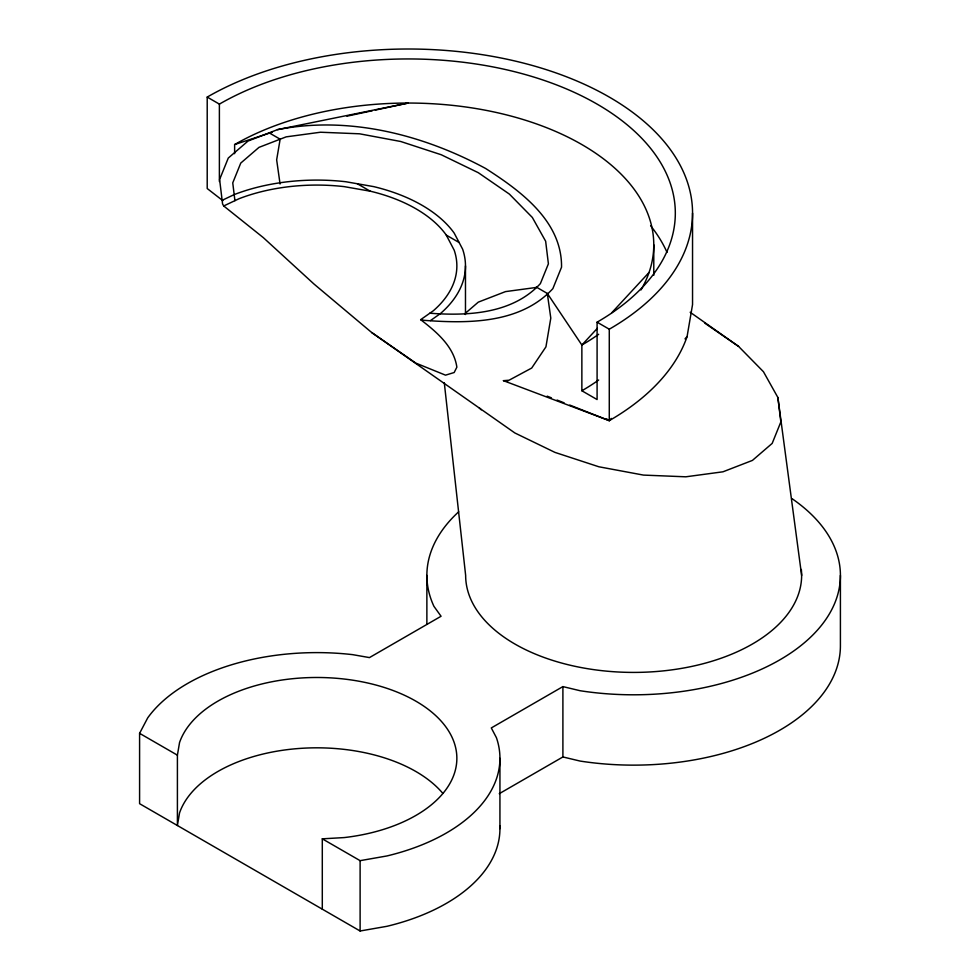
<?xml version="1.0" encoding="UTF-8"?>
<svg xmlns="http://www.w3.org/2000/svg" width="980" height="980" viewBox="0 0 980 980"><rect width="100%" height="100%" fill="white"/><g stroke="black" fill="none" stroke-linecap="round" stroke-linejoin="round"><path stroke-width="1.47" d="M442.74 793.273A139.993 80.826 0 0 0 298.949 748.487A139.993 80.826 0 0 0 179.548 812.886L177.405 825.515L177.405 755.164L179.548 742.534A139.993 80.826 0 0 1 326.022 677.658A139.993 80.826 0 0 1 456.558 753.02A139.993 80.826 0 0 1 344.176 837.582L322.298 838.831L322.298 909.171M536.342 287.103L547.306 293.424L550.797 318.108L545.934 346.859L531.699 368.051L509.037 380.228L503.451 380.669L609.278 420.653A284.31 164.138 0 0 0 687.078 336.618L692.542 304.584L692.542 213.138M499.861 825.699A183.076 105.693 0 0 1 386.916 926.308L360.113 931L139.589 803.686L139.589 733.334L147.723 717.862A183.076 105.693 0 0 1 352.579 654.64L369.46 657.592L441.061 616.261L433.92 606.314A206.768 119.376 0 0 1 458.689 511.793M597.371 328.288L581.863 345.034L581.863 390.763L597.09 399.558L597.09 322.175A267.075 154.191 0 0 0 597.09 104.113A267.075 154.191 0 0 0 219.385 104.113L207.209 97.081L207.209 188.528L222.84 200.667M611.839 312.657L649.054 272.452M611.349 418.411L609.278 420.653L569.76 405.071M685.008 338.86L687.078 336.618M464.63 313.906L478.301 302.134L505.484 291.611L536.807 287.385M223.71 205.971L263.289 237.601L314.029 284.065L371.726 332.551L394.646 348.439L415.851 363.115L445.52 375.156L454.169 372.523L456.864 367.182C453.863 346.357 436.406 331.816 420.653 319.676L433.27 310.807A139.993 80.826 0 0 0 454.169 250.133L446.206 234.967A139.993 80.826 0 0 0 370.44 191.222L344.176 186.629A139.993 80.826 0 0 0 239.083 198.695L223.71 205.971L222.57 203.938L219.606 179.499L228.279 158.05L248.026 141.047L277.475 129.642L408.244 103.035L375.34 110.091M430.453 320.595L440.424 313.563A148.617 85.799 0 0 0 462.621 249.165L454.169 233.069A148.617 85.799 0 0 0 373.735 186.629L345.854 181.741A148.617 85.799 0 0 0 234.293 194.555L222.129 200.324M792.012 498.661A206.768 119.376 0 0 1 808.047 639.548A206.768 119.376 0 0 1 580.123 690.729L562.9 686.6L491.299 727.944L496.419 737.683A183.076 105.693 0 0 1 386.916 855.957L360.113 860.661L322.298 838.831M499.249 793.69L562.9 756.952L580.123 761.068A206.768 119.376 0 0 0 840.411 645.759L840.411 575.419M234.624 153.701L234.624 144.562L272.171 132.214M346.932 116.179L372.351 110.728M277.475 129.642C348.672 115.628 422.686 134.517 485.615 168.474C520.527 190.855 562.128 221.113 561.54 267.185L552.867 288.635C520.515 323.768 468.293 323.633 424.168 320.338L420.653 319.676M429.853 313.208C468.158 316.136 512.663 313.747 540.384 283.612L548.396 263.816L545.652 241.252L532.336 217.462L509.367 194.089L478.301 172.701L441.257 154.754L400.747 141.5L359.562 133.807L320.485 132.227L286.172 136.857L258.99 147.368L240.762 163.072L232.75 182.868L234.918 200.667M503.451 380.669L507.677 381.453M547.183 396.153L551.409 397.831M557.057 400.06L564.113 402.841M269.182 132.851L280.145 139.185L276.654 159.838L280.072 184.007M357.345 183.762L370.207 191.186M446.268 235.102L459.13 242.525M597.09 322.175L609.278 329.207L609.278 420.653L606.779 418.987M139.589 733.334L177.405 755.164M704.914 323.229L738.577 346.406L763.457 371.738L777.887 397.5L801.64 575.419M371.726 332.551L514.855 432.964L554.986 452.405L598.854 466.774L643.48 475.092L685.816 476.807L722.983 471.797L752.432 460.404L772.179 443.401L780.852 421.939L777.887 397.5M690.165 312.24L738.577 346.406M479.122 407.692L481.192 409.799M547.306 293.424L581.863 345.034A245.539 141.757 0 0 0 598.658 334.29M444.295 382.8L465.647 575.419A167.996 96.996 0 0 0 638.789 672.366A167.996 96.996 0 0 0 801.322 569.478M653.783 244.792L653.783 275.282M562.9 686.6L562.9 756.952M499.935 758.312L499.935 828.651M465.476 265.899L465.476 314.507M426.876 575.419L426.876 624.346M360.113 860.661L360.113 931M219.385 104.113L219.385 181.484M207.209 97.081A284.31 164.138 0 0 1 609.278 97.081A284.31 164.138 0 0 1 609.278 329.207M650.61 225.755A267.075 154.191 0 0 1 667.025 252.399M598.658 380.02A245.539 141.757 0 0 1 581.863 390.763M234.624 144.562A245.539 141.757 0 0 1 537.567 124.301A245.539 141.757 0 0 1 640.994 289.933"/></g></svg>
